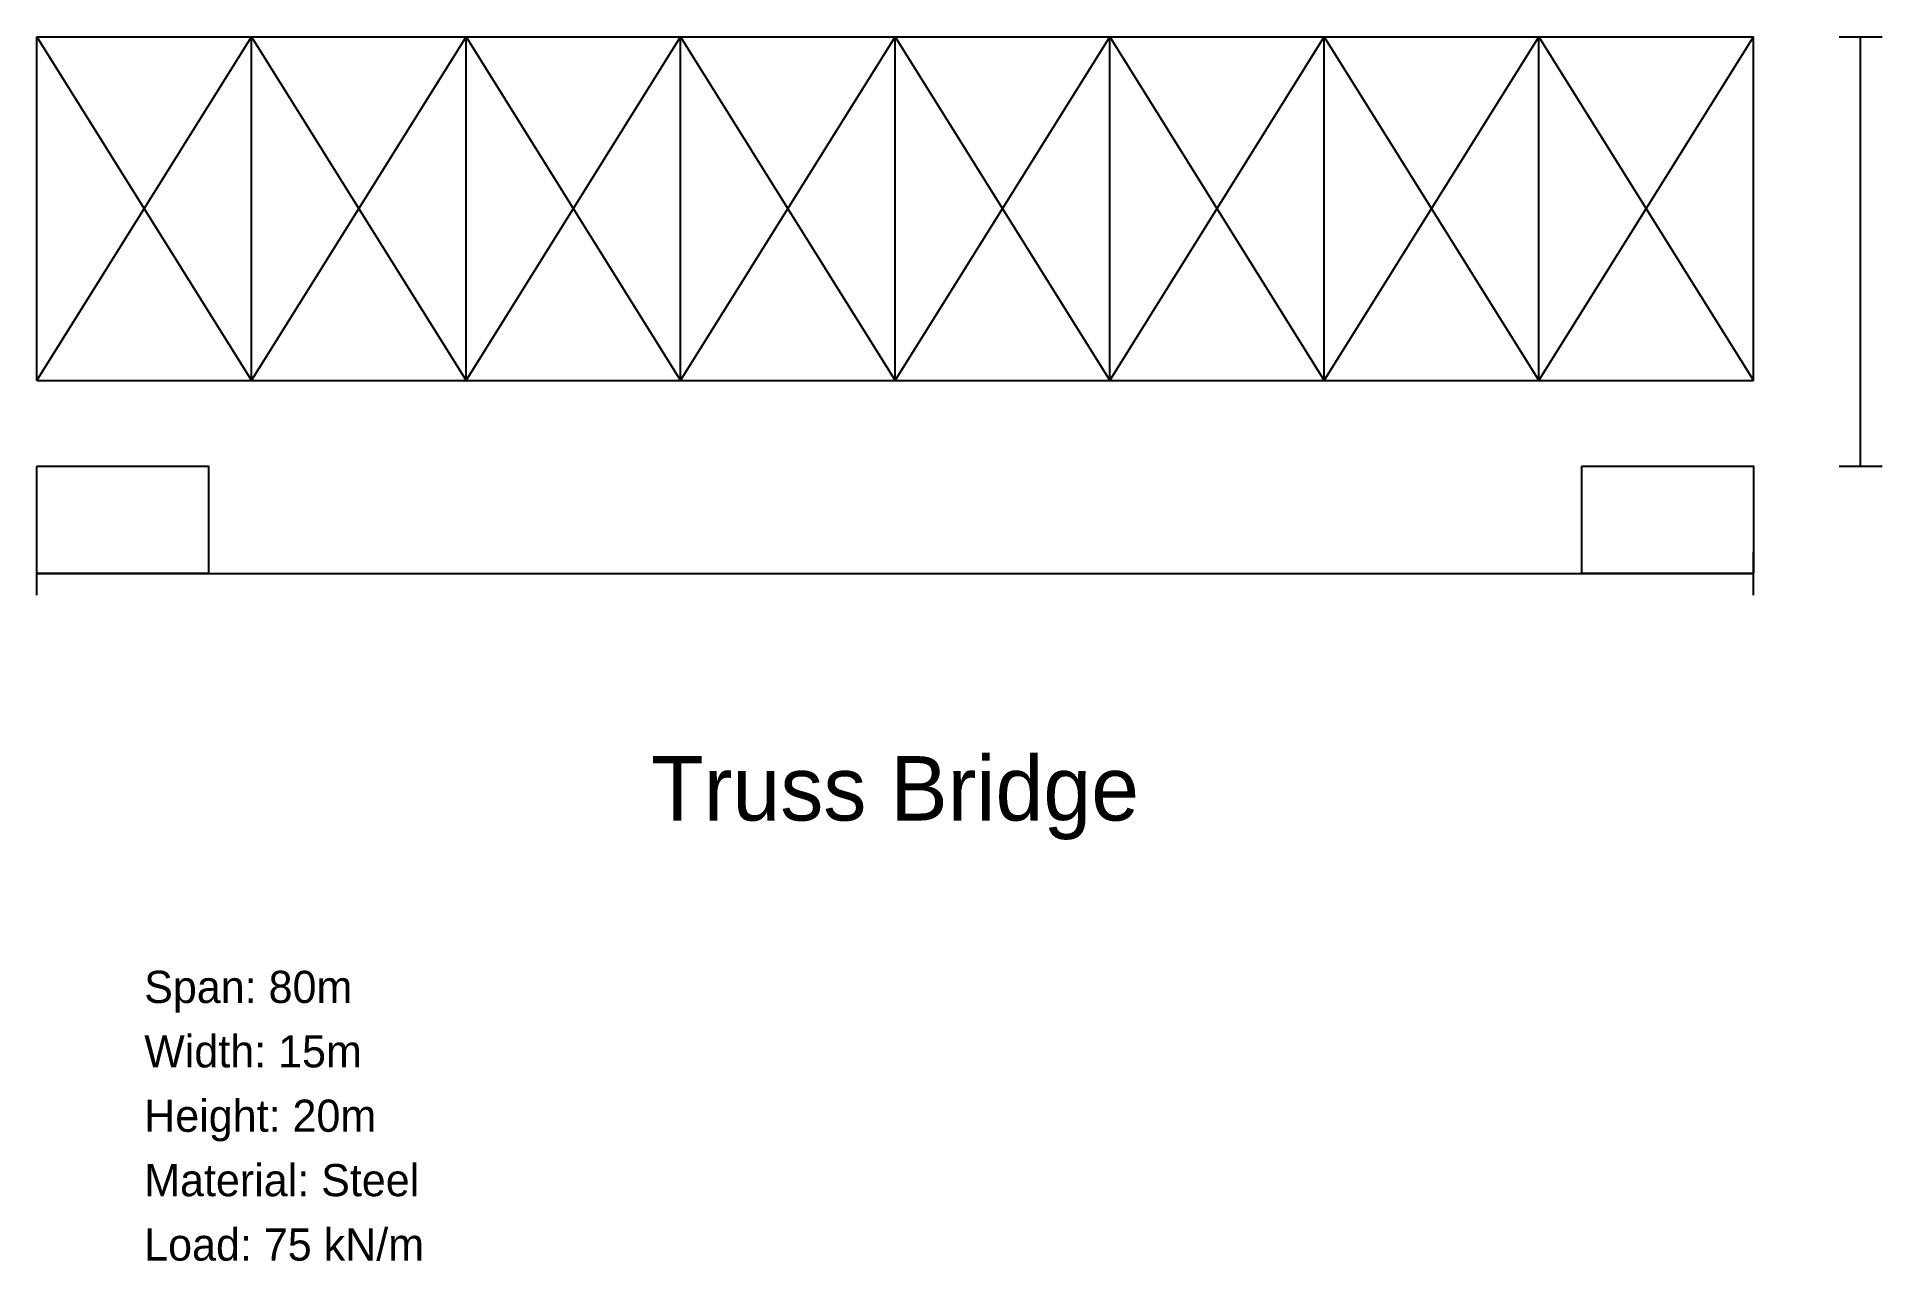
# Model space of a CAD drawing. Header units: metres. Extents: x 0 to 86, y -37 to 20.
import ezdxf
from ezdxf.enums import TextEntityAlignment as Align

# ---------------------------------------------------------------- set-up
doc = ezdxf.new("R2010")
doc.units = ezdxf.units.M
for name, color, linetype in [('DECK', 3, 'Continuous'), ('DIMENSIONS', 5, 'Continuous'), ('FOUNDATION', 2, 'Continuous'), ('STRUCTURE', 1, 'Continuous'), ('TEXT', 7, 'Continuous')]:
    doc.layers.add(name, color=color, linetype=linetype)

msp = doc.modelspace()

# ---------------------------------------------------------------- linework, layer by layer
at = {"layer": 'DECK'}
msp.add_line((0, 4), (80, 4), dxfattribs=at)
at = {"layer": 'DIMENSIONS'}
for p, q in [((84, 20), (86, 20)), ((85, 0), (85, 20)), ((84, 0), (86, 0)), ((0, -6), (0, -4)), ((80, -6), (80, -4)), ((0, -5), (80, -5))]:
    msp.add_line(p, q, dxfattribs=at)
at = {"layer": 'FOUNDATION'}
for points in [[(0, 0), (8, 0), (8, -5), (0, -5), (0, 0)], [(72, 0), (80, 0), (80, -5), (72, -5), (72, 0)]]:
    msp.add_lwpolyline(points, dxfattribs=at)
at = {"layer": 'STRUCTURE'}
for p, q in [((0, 20), (80, 20)), ((0, 4), (0, 20)), ((0, 4), (10, 20)), ((0, 20), (10, 4)), ((10, 4), (10, 20)), ((10, 4), (20, 20)), ((10, 20), (20, 4)), ((20, 4), (20, 20)), ((20, 4), (30, 20)), ((20, 20), (30, 4)), ((30, 4), (30, 20)), ((30, 4), (40, 20)), ((30, 20), (40, 4)), ((40, 4), (40, 20)), ((40, 4), (50, 20)), ((40, 20), (50, 4)), ((50, 4), (50, 20)), ((50, 4), (60, 20)), ((50, 20), (60, 4)), ((60, 4), (60, 20)), ((60, 4), (70, 20)), ((60, 20), (70, 4)), ((70, 4), (70, 20)), ((70, 4), (80, 20)), ((70, 20), (80, 4)), ((80, 4), (80, 20)), ((0, 4), (80, 4))]:
    msp.add_line(p, q, dxfattribs=at)

# ---------------------------------------------------------------- texts
at = {"layer": 'TEXT'}
msp.add_text('Truss Bridge', height=3, dxfattribs=at).set_placement((40, -15), align=Align.MIDDLE_CENTER)
for s, p in [('Span: 80m', (5, -25)), ('Width: 15m', (5, -28)), ('Height: 20m', (5, -31)), ('Material: Steel', (5, -34)), ('Load: 75 kN/m', (5, -37))]:
    msp.add_text(s, height=1.5, dxfattribs=at).set_placement(p)

doc.saveas('drawing.dxf')
